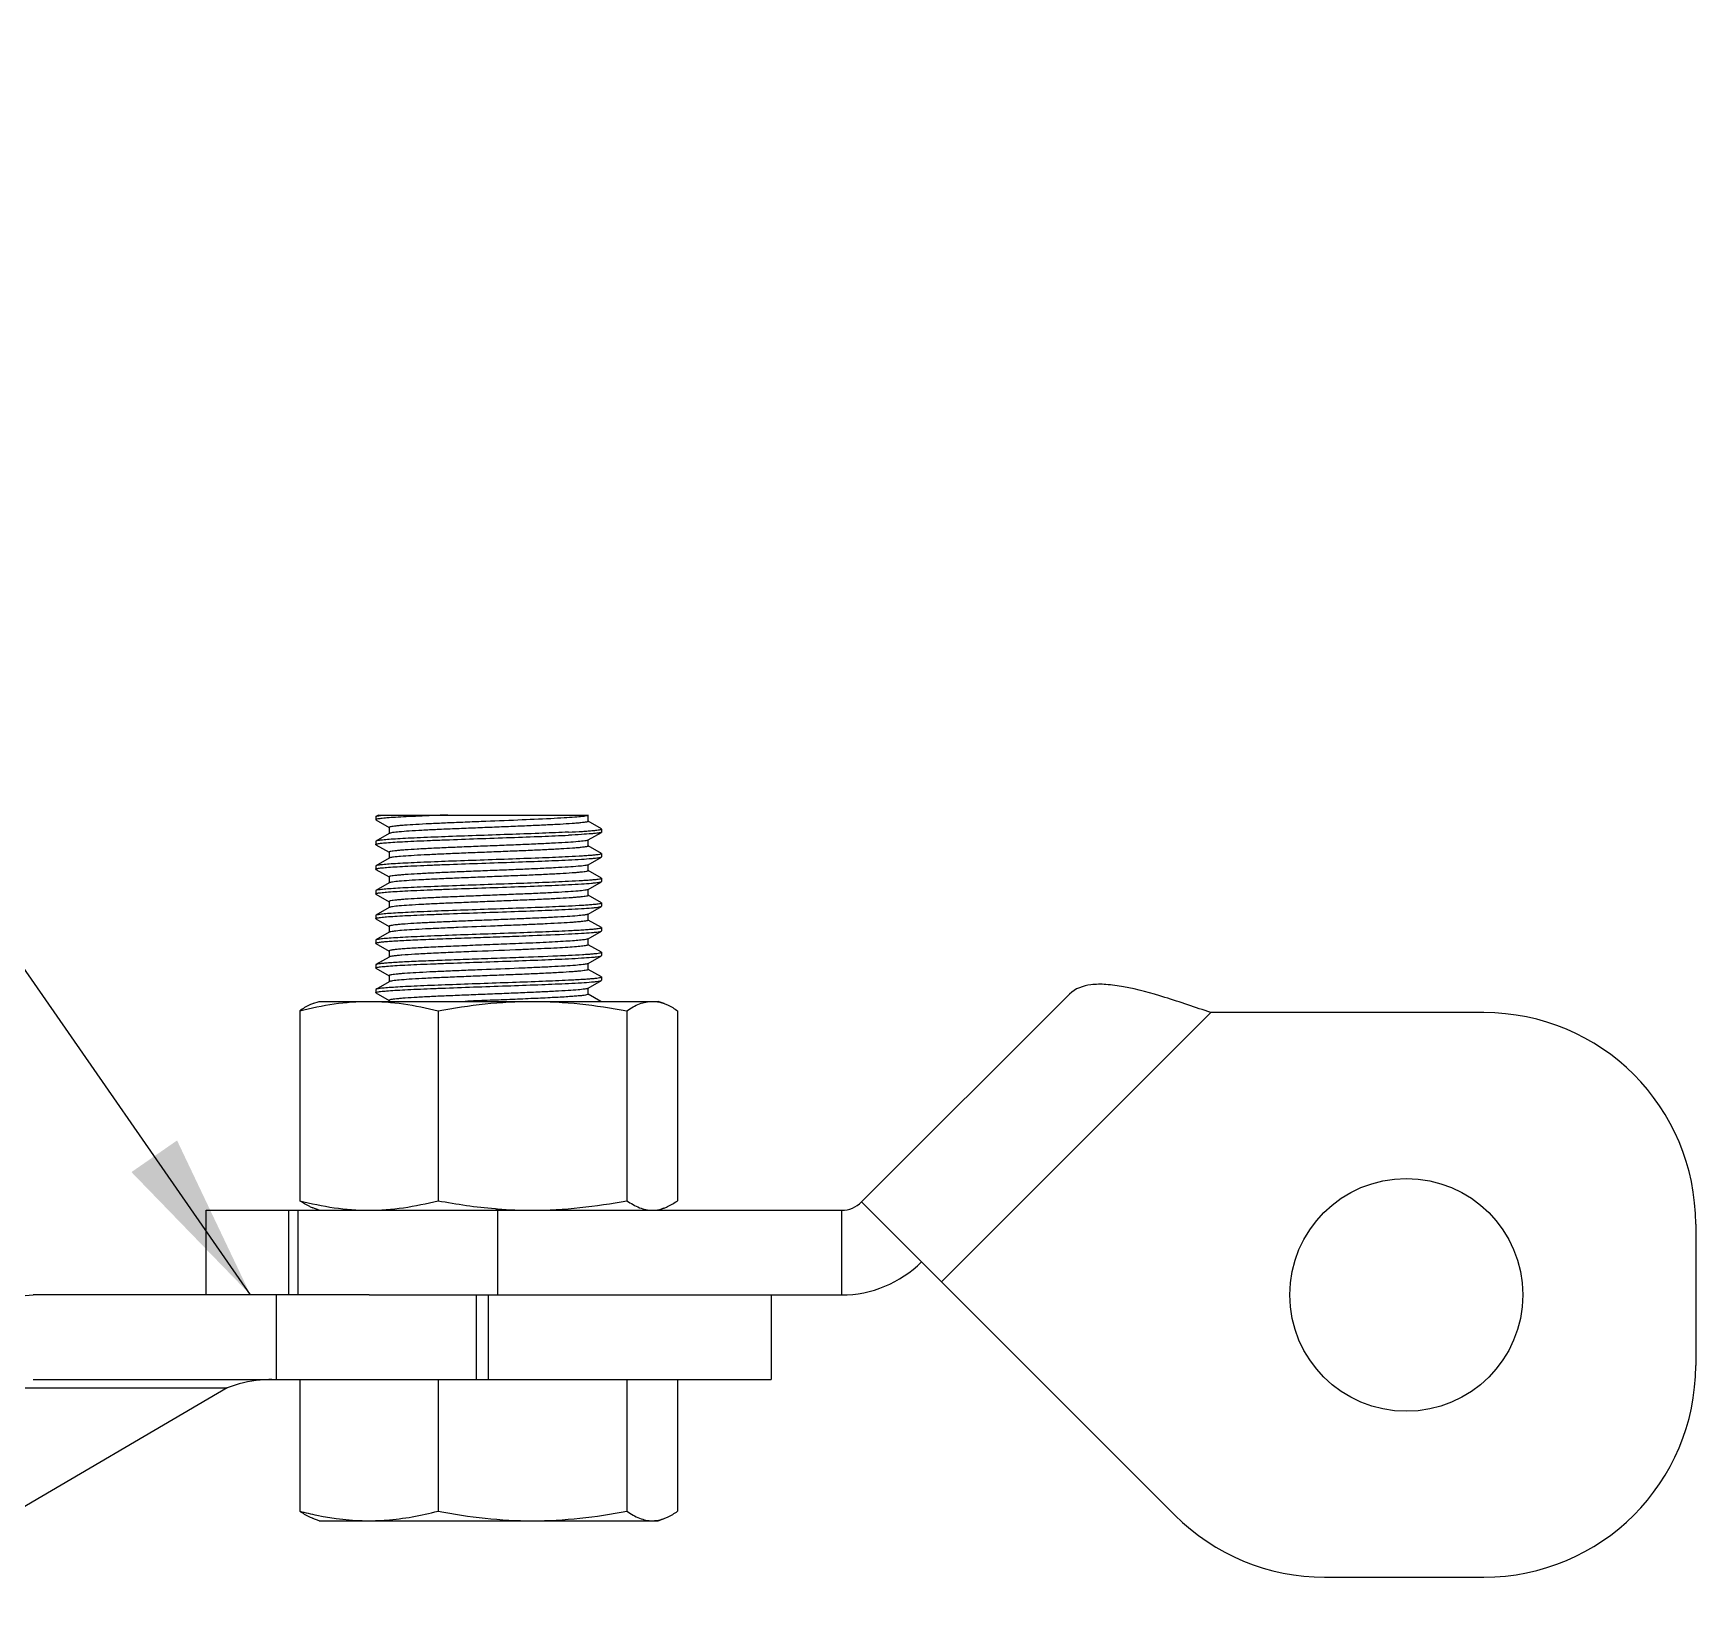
# Model space of a CAD drawing. Extents: x 1680110 to 4798266, y 269661 to 1249705.
# Drawn here: x 2409949 to 2410934, y 656013 to 656939 of the extents above; entities that cross this region are included whole.
import ezdxf

# ---------------------------------------------------------------- set-up
doc = ezdxf.new("R2010")
doc.units = 0
doc.header["$LTSCALE"] = 1000
doc.header["$MEASUREMENT"] = 0
doc.styles.get("Standard").update_dxf_attribs({"font": 'gbenor.shx', "bigfont": 'gbcbig.shx'})
doc.dimstyles.get("Standard").update_dxf_attribs({"dimscale": 100, "dimtxt": 3.5, "dimasz": 1, "dimexe": 2.5, "dimexo": 3, "dimgap": 1.5, "dimtad": 1, "dimdec": 0, "dimzin": 0, "dimdsep": 46, "dimtxsty": 'Standard', "dimblk": 'ARCHTICK', "dimcen": 0.09, "dimadec": 0, "dimazin": 0, "dimtfac": 1, "dimtdec": 0, "dimtix": 1, "dimtmove": 2, "dimatfit": 3, "dimfxl": 1, "dimtolj": 1, "dimtzin": 0, "dimarcsym": 0})

# ---------------------------------------------------------------- blocks, each defined once
blk = doc.blocks.new('gfhhrryyfd')
at = {"linetype": 'Continuous'}
for p, q in [((3698946.13, -1750969.99), (3698946.25, -1750969.85)), ((3698946.13, -1750969.99), (3698946.13, -1750971.82)), ((3698947.7, -1750969.02), (3698946.25, -1750969.85)), ((3698946.25, -1750971.96), (3698954.04, -1750976.47)), ((3698947.7, -1750969.02), (3699072.25, -1750969.02)), ((3698954.07, -1750976.41), (3698954.07, -1750979.99)), ((3699071.86, -1750969.25), (3699072.26, -1750969.02)), ((3699072, -1750972.75), (3699072, -1750969.17)), ((3699079.82, -1750977.17), (3699072.03, -1750972.69)), ((3699079.95, -1750977.31), (3699079.82, -1750977.17)), ((3699079.95, -1750977.31), (3699079.95, -1750979.14)), ((3698946.25, -1750984.49), (3698946.13, -1750984.63)), ((3698946.13, -1750984.63), (3698946.13, -1750986.46)), ((3698946.25, -1750986.6), (3698946.13, -1750986.46)), ((3698954.07, -1750979.99), (3698946.25, -1750984.49)), ((3698946.25, -1750986.6), (3698954.04, -1750991.1)), ((3698954.21, -1750979.91), (3698954.07, -1750979.99)), ((3699071.86, -1750983.88), (3699072, -1750983.8)), ((3699072, -1750983.8), (3699079.82, -1750979.28)), ((3699072, -1750987.38), (3699072, -1750983.8)), ((3699079.82, -1750991.81), (3699072.03, -1750987.32)), ((3699079.95, -1750979.14), (3699079.82, -1750979.28)), ((3698954.07, -1750994.62), (3698946.25, -1750999.13)), ((3698954.07, -1750991.04), (3698954.07, -1750994.62)), ((3698954.21, -1750994.54), (3698954.07, -1750994.62)), ((3698954.41, -1750994.45), (3698954.21, -1750994.54)), ((3699072, -1750998.44), (3699079.82, -1750993.91)), ((3699079.82, -1750991.81), (3699079.95, -1750991.95)), ((3699079.82, -1750993.91), (3699079.95, -1750993.77)), ((3699079.95, -1750991.95), (3699079.95, -1750993.77)), ((3698946.25, -1750999.13), (3698946.13, -1750999.27)), ((3698946.13, -1750999.27), (3698946.13, -1751001.09)), ((3698946.25, -1751001.23), (3698946.13, -1751001.09)), ((3698946.25, -1751001.23), (3698954.04, -1751005.74)), ((3698954.07, -1751005.68), (3698954.07, -1751009.26)), ((3699071.86, -1750998.52), (3699072, -1750998.44)), ((3699072, -1751002.02), (3699072, -1750998.44)), ((3699079.82, -1751006.44), (3699072.03, -1751001.96)), ((3699079.82, -1751006.44), (3699079.95, -1751006.59)), ((3699079.95, -1751006.58), (3699079.95, -1751008.41)), ((3698946.25, -1751013.76), (3698946.13, -1751013.9)), ((3698946.13, -1751013.9), (3698946.13, -1751015.73)), ((3698946.25, -1751015.87), (3698946.13, -1751015.73)), ((3698954.07, -1751009.26), (3698946.25, -1751013.76)), ((3698946.25, -1751015.87), (3698954.04, -1751020.37)), ((3698954.21, -1751009.18), (3698954.07, -1751009.26)), ((3699071.86, -1751013.16), (3699072, -1751013.08)), ((3699072, -1751013.08), (3699079.82, -1751008.55)), ((3699072, -1751016.66), (3699072, -1751013.08)), ((3699079.82, -1751021.08), (3699072.03, -1751016.6)), ((3699079.82, -1751008.55), (3699079.95, -1751008.41)), ((3698954.07, -1751023.89), (3698946.25, -1751028.4)), ((3698954.07, -1751020.32), (3698954.07, -1751023.89)), ((3698954.21, -1751023.81), (3698954.07, -1751023.89)), ((3699072, -1751027.71), (3699079.82, -1751023.19)), ((3699079.82, -1751021.08), (3699079.95, -1751021.22)), ((3699079.82, -1751023.19), (3699079.95, -1751023.05)), ((3699079.95, -1751021.22), (3699079.95, -1751023.05)), ((3698946.25, -1751028.4), (3698946.13, -1751028.54)), ((3698946.13, -1751028.54), (3698946.13, -1751030.36)), ((3698946.25, -1751030.5), (3698946.13, -1751030.36)), ((3698946.25, -1751030.5), (3698954.04, -1751035.01)), ((3698954.07, -1751034.95), (3698954.07, -1751038.53)), ((3699071.86, -1751027.79), (3699071.78, -1751027.84)), ((3699071.86, -1751027.79), (3699072, -1751027.71)), ((3699072, -1751031.29), (3699072, -1751027.71)), ((3699079.82, -1751035.72), (3699072.03, -1751031.23)), ((3699079.82, -1751035.72), (3699079.95, -1751035.86)), ((3699079.95, -1751035.86), (3699079.95, -1751037.68)), ((3698946.25, -1751043.03), (3698946.13, -1751043.18)), ((3698946.13, -1751043.18), (3698946.13, -1751045)), ((3698946.25, -1751045.14), (3698946.13, -1751045)), ((3698954.07, -1751038.53), (3698946.25, -1751043.03)), ((3698946.25, -1751045.14), (3698954.04, -1751049.65)), ((3698954.21, -1751038.45), (3698954.07, -1751038.53)), ((3699071.86, -1751042.43), (3699072, -1751042.35)), ((3699072, -1751042.35), (3699079.82, -1751037.82)), ((3699072, -1751045.93), (3699072, -1751042.35)), ((3699079.82, -1751050.35), (3699072.03, -1751045.87)), ((3699079.82, -1751037.82), (3699079.95, -1751037.68)), ((3698954.07, -1751053.17), (3698946.25, -1751057.67)), ((3698954.07, -1751049.59), (3698954.07, -1751053.17)), ((3698954.21, -1751053.09), (3698954.07, -1751053.17)), ((3699071.86, -1751057.06), (3699072, -1751056.99)), ((3699072, -1751056.99), (3699079.82, -1751052.46)), ((3699072, -1751060.56), (3699072, -1751056.99)), ((3699079.82, -1751050.35), (3699079.95, -1751050.49)), ((3699079.82, -1751052.46), (3699079.95, -1751052.32)), ((3699079.95, -1751050.49), (3699079.95, -1751052.32)), ((3698946.25, -1751057.67), (3698946.13, -1751057.81)), ((3698946.13, -1751057.81), (3698946.13, -1751059.64)), ((3698946.25, -1751059.78), (3698946.13, -1751059.64)), ((3698946.25, -1751059.78), (3698954.04, -1751064.28)), ((3698954.07, -1751064.22), (3698954.07, -1751067.8)), ((3699079.82, -1751064.99), (3699072.03, -1751060.5)), ((3699079.82, -1751064.99), (3699079.95, -1751065.13)), ((3699079.95, -1751065.13), (3699079.95, -1751066.95)), ((3698946.25, -1751072.31), (3698946.13, -1751072.45)), ((3698946.13, -1751072.45), (3698946.13, -1751074.27)), ((3698946.25, -1751074.41), (3698946.13, -1751074.27)), ((3698954.07, -1751067.8), (3698946.25, -1751072.31)), ((3698946.25, -1751074.41), (3698954.04, -1751078.92)), ((3698954.21, -1751067.72), (3698954.07, -1751067.8)), ((3699071.86, -1751071.7), (3699072, -1751071.62)), ((3699072, -1751071.62), (3699079.82, -1751067.09)), ((3699072, -1751075.2), (3699072, -1751071.62)), ((3699079.46, -1751079.42), (3699072.03, -1751075.14)), ((3699079.82, -1751067.09), (3699079.95, -1751066.95)), ((3699357.15, -1751075.1), (3699233.95, -1751198.3)), ((3698901.1, -1751085.07), (3698901.1, -1751197.55)), ((3698908.98, -1751080.76), (3698912.67, -1751079.42)), ((3698912.67, -1751079.42), (3699113.4, -1751079.42)), ((3698954.07, -1751078.86), (3698954.07, -1751079.42)), ((3698983.04, -1751085.07), (3698983.04, -1751197.55)), ((3699094.98, -1751085.07), (3699094.98, -1751197.55)), ((3699117.09, -1751080.76), (3699113.4, -1751079.42)), ((3699124.98, -1751085.07), (3699124.98, -1751197.55)), ((3699440.78, -1751086.09), (3699281.26, -1751245.61)), ((3699602.65, -1751086.09), (3699440.78, -1751086.09)), ((3698845.77, -1751203.2), (3699222.12, -1751203.2)), ((3698845.77, -1751253.38), (3698845.77, -1751203.2)), ((3698894.76, -1751253.38), (3698894.76, -1751203.2)), ((3698899.93, -1751203.2), (3698899.93, -1751253.38)), ((3698912.67, -1751203.2), (3698908.98, -1751201.85)), ((3699018.2, -1751203.2), (3699018.2, -1751253.38)), ((3699113.4, -1751203.2), (3699117.09, -1751201.85)), ((3699222.12, -1751203.2), (3699222.12, -1751253.38)), ((3699233.95, -1751198.3), (3699419.55, -1751383.89)), ((3699728.1, -1751211.55), (3699728.1, -1751295.18)), ((3698942.26, -1751253.38), (3698743.26, -1751253.38)), ((3698887.45, -1751303.56), (3698887.45, -1751253.38)), ((3698942.26, -1751253.38), (3699222.12, -1751253.38)), ((3699005.73, -1751253.38), (3699005.73, -1751303.56)), ((3699013.04, -1751303.56), (3699013.04, -1751253.38)), ((3699180.31, -1751253.38), (3699180.31, -1751303.56)), ((3698858.09, -1751308.46), (3698647.78, -1751431.65)), ((3698734.89, -1751308.46), (3698858.09, -1751308.46)), ((3698743.26, -1751303.56), (3699180.31, -1751303.56)), ((3698901.1, -1751303.56), (3698901.1, -1751381.54)), ((3698983.04, -1751303.56), (3698983.04, -1751381.54)), ((3699094.98, -1751303.56), (3699094.98, -1751381.54)), ((3699124.98, -1751303.56), (3699124.98, -1751381.54)), ((3698912.67, -1751387.2), (3698908.98, -1751385.85)), ((3698912.68, -1751387.2), (3699113.4, -1751387.2)), ((3699113.4, -1751387.2), (3699117.09, -1751385.85)), ((3699508.25, -1751420.64), (3699602.65, -1751420.64))]:
    blk.add_line(p, q, dxfattribs=at)
blk.add_circle((3699556.65, -1751253.37), 69, dxfattribs=at)
for centre, radius, start, end in [((3699602.65, -1751211.55), 125.45, 0, 90), ((3699040.18, -1750924.47), 278.76, 265.19353, 265.48987), ((3699039.15, -1750939.13), 264.07, 265.46181, 269.96998), ((3699222.12, -1751186.47), 16.73, 270, 315), ((3699222.12, -1751186.47), 66.91, 270, 315), ((3699602.65, -1751295.18), 125.45, 270, 0), ((3699508.25, -1751295.18), 125.45, 225, 270)]:
    blk.add_arc(centre, radius, start, end, dxfattribs=at)
for points, knots in [([(3698988.91, -1750969.02), (3698985.89, -1750969.13), (3698980.09, -1750969.36), (3698971.83, -1750969.7), (3698964.5, -1750970.04), (3698958.26, -1750970.38), (3698953.26, -1750970.72), (3698949.91, -1750971.02), (3698947.95, -1750971.26), (3698946.98, -1750971.44), (3698946.45, -1750971.57), (3698946.13, -1750971.73), (3698946.13, -1750971.82)], [0, 0, 0, 0, 0.211213, 0.405075, 0.577151, 0.723639, 0.84124, 0.927369, 0.958032, 0.980246, 0.994009, 1, 1, 1, 1]), ([(3698946.13, -1750971.82), (3698946.13, -1750971.85), (3698946.16, -1750971.91), (3698946.22, -1750971.94), (3698946.25, -1750971.96)], [0, 0, 0, 0, 0.399347, 1, 1, 1, 1]), ([(3698946.25, -1750969.85), (3698946.44, -1750969.74), (3698947.05, -1750969.6), (3698948.92, -1750969.28), (3698950.61, -1750969.13), (3698951.9, -1750969.02)], [0, 0, 0, 0, 0.115704, 0.32127, 1, 1, 1, 1]), ([(3699071.34, -1750969.44), (3699070.47, -1750969.67), (3699068.04, -1750969.96), (3699063.5, -1750970.38), (3699057.19, -1750970.79), (3699045.96, -1750971.4), (3699029.59, -1750972.1), (3699012.25, -1750972.78), (3698997.94, -1750973.35), (3698987.74, -1750973.77), (3698978.42, -1750974.2), (3698970.31, -1750974.62), (3698964.43, -1750974.99), (3698960.55, -1750975.3), (3698958.3, -1750975.51), (3698956.55, -1750975.72), (3698955.23, -1750975.93), (3698954.53, -1750976.1), (3698954.07, -1750976.29), (3698954.07, -1750976.41)], [0, 0, 0, 0, 0.022892, 0.062149, 0.116485, 0.184035, 0.349034, 0.53441, 0.626761, 0.714589, 0.794837, 0.864719, 0.921811, 0.944929, 0.96415, 0.979322, 0.990328, 0.997134, 1, 1, 1, 1]), ([(3699072, -1750972.75), (3699072, -1750972.87), (3699071.52, -1750973.06), (3699070.78, -1750973.23), (3699069.38, -1750973.46), (3699067.54, -1750973.67), (3699065.17, -1750973.89), (3699061.09, -1750974.2), (3699054.92, -1750974.58), (3699046.43, -1750975.01), (3699036.7, -1750975.45), (3699026.11, -1750975.89), (3699015.04, -1750976.33), (3699003.89, -1750976.77), (3698993.08, -1750977.21), (3698983, -1750977.64), (3698974.03, -1750978.08), (3698966.49, -1750978.51), (3698960.66, -1750978.94), (3698956.97, -1750979.29), (3698955.04, -1750979.63), (3698954.41, -1750979.79), (3698954.21, -1750979.91)], [0, 0, 0, 0, 0.002979, 0.01011, 0.021657, 0.037568, 0.057721, 0.081935, 0.141646, 0.214533, 0.297927, 0.388772, 0.483731, 0.57932, 0.672029, 0.758455, 0.835426, 0.900125, 0.95019, 0.983823, 0.994112, 1, 1, 1, 1]), ([(3699060.35, -1750979.14), (3699063.12, -1750979.01), (3699067.03, -1750978.8), (3699071.85, -1750978.48), (3699074.67, -1750978.25), (3699076.84, -1750978.04), (3699078.51, -1750977.81), (3699079.35, -1750977.63), (3699079.94, -1750977.44), (3699079.94, -1750977.31)], [0, 0, 0, 0, 0.42187, 0.59314, 0.735705, 0.848286, 0.929875, 0.980006, 1, 1, 1, 1]), ([(3699071.86, -1750969.25), (3699071.83, -1750969.27), (3699071.66, -1750969.35), (3699071.48, -1750969.4), (3699071.34, -1750969.44)], [0, 0, 0, 0, 0.189122, 1, 1, 1, 1]), ([(3698946.13, -1750986.46), (3698946.13, -1750986.37), (3698946.44, -1750986.21), (3698946.94, -1750986.09), (3698947.87, -1750985.91), (3698949.76, -1750985.67), (3698952.98, -1750985.38), (3698957.8, -1750985.05), (3698963.81, -1750984.71), (3698970.89, -1750984.38), (3698978.88, -1750984.04), (3698990.84, -1750983.58), (3699006.66, -1750983.02), (3699025.71, -1750982.36), (3699043.67, -1750981.7), (3699055.09, -1750981.23), (3699060.35, -1750980.97)], [0, 0, 0, 0, 0.002173, 0.007141, 0.015151, 0.026213, 0.057299, 0.099789, 0.152784, 0.215146, 0.28553, 0.362415, 0.528944, 0.700408, 0.86206, 1, 1, 1, 1]), ([(3699060.35, -1750979.14), (3699055.24, -1750979.39), (3699044.15, -1750979.86), (3699026.7, -1750980.5), (3699008.13, -1750981.14), (3698989.96, -1750981.78), (3698975.75, -1750982.33), (3698965.7, -1750982.8), (3698959.51, -1750983.12), (3698954.44, -1750983.45), (3698950.54, -1750983.74), (3698947.98, -1750984.1), (3698946.63, -1750984.27), (3698946.25, -1750984.49)], [0, 0, 0, 0, 0.134252, 0.291373, 0.458536, 0.622095, 0.768682, 0.831793, 0.886343, 0.931217, 0.965509, 0.98855, 1, 1, 1, 1]), ([(3699071.86, -1750983.88), (3699071.66, -1750984), (3699071.03, -1750984.16), (3699069.11, -1750984.5), (3699065.42, -1750984.85), (3699059.6, -1750985.28), (3699052.06, -1750985.71), (3699043.09, -1750986.15), (3699033.01, -1750986.58), (3699022.2, -1750987.02), (3699011.05, -1750987.46), (3698999.97, -1750987.9), (3698989.38, -1750988.34), (3698979.65, -1750988.78), (3698971.16, -1750989.21), (3698964.99, -1750989.59), (3698960.9, -1750989.9), (3698958.53, -1750990.12), (3698956.69, -1750990.33), (3698955.29, -1750990.56), (3698954.56, -1750990.73), (3698954.07, -1750990.93), (3698954.07, -1750991.04)], [0, 0, 0, 0, 0.005873, 0.016149, 0.049758, 0.099805, 0.164491, 0.241457, 0.327882, 0.420596, 0.516193, 0.611164, 0.702021, 0.785429, 0.858328, 0.91805, 0.94227, 0.962424, 0.97834, 0.989887, 0.997022, 1, 1, 1, 1]), ([(3699072, -1750987.38), (3699072, -1750987.5), (3699071.53, -1750987.7), (3699070.81, -1750987.86), (3699069.45, -1750988.08), (3699067.65, -1750988.29), (3699065.34, -1750988.51), (3699061.35, -1750988.82), (3699055.32, -1750989.19), (3699047.01, -1750989.62), (3699037.47, -1750990.05), (3699027.07, -1750990.49), (3699016.15, -1750990.92), (3699005.13, -1750991.35), (3698994.39, -1750991.79), (3698984.32, -1750992.22), (3698975.28, -1750992.65), (3698967.59, -1750993.08), (3698961.52, -1750993.48), (3698957.33, -1750993.93), (3698955.13, -1750994.19), (3698954.41, -1750994.45)], [0, 0, 0, 0, 0.002924, 0.0099, 0.021186, 0.036743, 0.056446, 0.080134, 0.138588, 0.210032, 0.291918, 0.381318, 0.475031, 0.569704, 0.661945, 0.748452, 0.826132, 0.892206, 0.944323, 0.980649, 1, 1, 1, 1]), ([(3699079.82, -1750979.28), (3699079.63, -1750979.39), (3699079.01, -1750979.53), (3699077.83, -1750979.74), (3699076.12, -1750979.94), (3699072.82, -1750980.24), (3699067.5, -1750980.6), (3699062.93, -1750980.84), (3699060.35, -1750980.97)], [0, 0, 0, 0, 0.034368, 0.095688, 0.183981, 0.298624, 0.6033, 1, 1, 1, 1]), ([(3698946.13, -1751001.09), (3698946.13, -1751001.01), (3698946.44, -1751000.85), (3698946.94, -1751000.72), (3698947.88, -1751000.55), (3698949.76, -1751000.31), (3698952.99, -1751000.01), (3698957.8, -1750999.68), (3698963.82, -1750999.35), (3698970.89, -1750999.01), (3698978.89, -1750998.68), (3698990.85, -1750998.21), (3699006.67, -1750997.65), (3699025.71, -1750997), (3699043.67, -1750996.34), (3699055.09, -1750995.86), (3699060.35, -1750995.6)], [0, 0, 0, 0, 0.002178, 0.007152, 0.015169, 0.026237, 0.057333, 0.09983, 0.15283, 0.215192, 0.285574, 0.362456, 0.52898, 0.700433, 0.86207, 1, 1, 1, 1]), ([(3699060.35, -1750993.78), (3699055.24, -1750994.03), (3699044.15, -1750994.5), (3699026.7, -1750995.14), (3699008.13, -1750995.78), (3698989.96, -1750996.42), (3698975.75, -1750996.97), (3698965.7, -1750997.43), (3698959.51, -1750997.75), (3698954.44, -1750998.09), (3698950.54, -1750998.38), (3698947.98, -1750998.73), (3698946.63, -1750998.91), (3698946.25, -1750999.13)], [0, 0, 0, 0, 0.134248, 0.291365, 0.458529, 0.622083, 0.768673, 0.831788, 0.88634, 0.931214, 0.965507, 0.988548, 1, 1, 1, 1]), ([(3699079.94, -1750991.95), (3699079.94, -1750992.08), (3699079.35, -1750992.26), (3699078.51, -1750992.45), (3699076.84, -1750992.67), (3699074.66, -1750992.89), (3699071.85, -1750993.11), (3699067.02, -1750993.44), (3699063.12, -1750993.64), (3699060.35, -1750993.78)], [0, 0, 0, 0, 0.020035, 0.0702, 0.151811, 0.264397, 0.406958, 0.578212, 1, 1, 1, 1]), ([(3699060.35, -1750995.6), (3699062.93, -1750995.48), (3699067.5, -1750995.23), (3699072.82, -1750994.88), (3699076.12, -1750994.57), (3699077.83, -1750994.38), (3699079.01, -1750994.17), (3699079.63, -1750994.03), (3699079.82, -1750993.91)], [0, 0, 0, 0, 0.396702, 0.701374, 0.816021, 0.904313, 0.965635, 1, 1, 1, 1]), ([(3699071.86, -1750998.52), (3699071.66, -1750998.64), (3699071.03, -1750998.79), (3699069.11, -1750999.14), (3699065.42, -1750999.49), (3699059.6, -1750999.92), (3699052.06, -1751000.35), (3699043.09, -1751000.78), (3699033.01, -1751001.22), (3699022.2, -1751001.66), (3699011.05, -1751002.1), (3698999.97, -1751002.54), (3698989.38, -1751002.98), (3698979.65, -1751003.41), (3698971.16, -1751003.85), (3698964.99, -1751004.23), (3698960.9, -1751004.54), (3698958.53, -1751004.76), (3698956.69, -1751004.97), (3698955.29, -1751005.19), (3698954.56, -1751005.36), (3698954.07, -1751005.56), (3698954.07, -1751005.68)], [0, 0, 0, 0, 0.005875, 0.016149, 0.049759, 0.099805, 0.164492, 0.241457, 0.327882, 0.420594, 0.516191, 0.611162, 0.702019, 0.785427, 0.858326, 0.918049, 0.942268, 0.962424, 0.978338, 0.989888, 0.99702, 1, 1, 1, 1]), ([(3699072, -1751002.02), (3699072, -1751002.14), (3699071.52, -1751002.34), (3699070.78, -1751002.51), (3699069.38, -1751002.73), (3699067.54, -1751002.94), (3699065.17, -1751003.16), (3699061.09, -1751003.47), (3699054.92, -1751003.85), (3699046.43, -1751004.29), (3699036.7, -1751004.72), (3699026.11, -1751005.16), (3699015.04, -1751005.6), (3699003.89, -1751006.04), (3698993.08, -1751006.48), (3698983, -1751006.92), (3698974.03, -1751007.35), (3698966.49, -1751007.78), (3698960.66, -1751008.21), (3698956.97, -1751008.56), (3698955.04, -1751008.91), (3698954.41, -1751009.06), (3698954.21, -1751009.18)], [0, 0, 0, 0, 0.002979, 0.01011, 0.021657, 0.037569, 0.057721, 0.081935, 0.141646, 0.214533, 0.297927, 0.388772, 0.483732, 0.579321, 0.67203, 0.758455, 0.835427, 0.900125, 0.95019, 0.983823, 0.994112, 1, 1, 1, 1]), ([(3699079.94, -1751006.59), (3699079.94, -1751006.72), (3699079.35, -1751006.9), (3699078.51, -1751007.09), (3699076.84, -1751007.31), (3699074.66, -1751007.53), (3699071.85, -1751007.75), (3699067.02, -1751008.07), (3699063.12, -1751008.28), (3699060.35, -1751008.41)], [0, 0, 0, 0, 0.020036, 0.070205, 0.151815, 0.264402, 0.40696, 0.57821, 1, 1, 1, 1]), ([(3698946.13, -1751015.73), (3698946.13, -1751015.65), (3698946.44, -1751015.48), (3698946.94, -1751015.36), (3698947.88, -1751015.18), (3698949.76, -1751014.94), (3698952.99, -1751014.65), (3698957.8, -1751014.32), (3698963.81, -1751013.99), (3698970.89, -1751013.65), (3698978.88, -1751013.31), (3698990.85, -1751012.85), (3699006.66, -1751012.29), (3699025.71, -1751011.63), (3699043.67, -1751010.98), (3699055.09, -1751010.5), (3699060.35, -1751010.24)], [0, 0, 0, 0, 0.002176, 0.007147, 0.015161, 0.026226, 0.057318, 0.099812, 0.152812, 0.215177, 0.285562, 0.362446, 0.528971, 0.70043, 0.86207, 1, 1, 1, 1]), ([(3699060.35, -1751008.41), (3699055.24, -1751008.67), (3699044.15, -1751009.13), (3699026.7, -1751009.77), (3699008.13, -1751010.41), (3698989.96, -1751011.05), (3698975.75, -1751011.61), (3698965.7, -1751012.07), (3698959.51, -1751012.39), (3698954.44, -1751012.72), (3698950.54, -1751013.01), (3698947.98, -1751013.37), (3698946.63, -1751013.54), (3698946.25, -1751013.76)], [0, 0, 0, 0, 0.134249, 0.291363, 0.458528, 0.622088, 0.768678, 0.831792, 0.886344, 0.931218, 0.96551, 0.98855, 1, 1, 1, 1]), ([(3699071.86, -1751013.16), (3699071.66, -1751013.27), (3699071.03, -1751013.43), (3699069.11, -1751013.77), (3699065.42, -1751014.12), (3699059.6, -1751014.56), (3699052.06, -1751014.98), (3699043.09, -1751015.42), (3699033.01, -1751015.86), (3699022.2, -1751016.3), (3699011.05, -1751016.73), (3698999.97, -1751017.17), (3698989.38, -1751017.61), (3698979.65, -1751018.05), (3698971.16, -1751018.48), (3698964.99, -1751018.86), (3698960.9, -1751019.18), (3698958.53, -1751019.4), (3698956.69, -1751019.61), (3698955.29, -1751019.83), (3698954.56, -1751020), (3698954.07, -1751020.2), (3698954.07, -1751020.32)], [0, 0, 0, 0, 0.005873, 0.016149, 0.049758, 0.099805, 0.164491, 0.241456, 0.327881, 0.420594, 0.516191, 0.611162, 0.702019, 0.785427, 0.858327, 0.918049, 0.942268, 0.962424, 0.978339, 0.989888, 0.997022, 1, 1, 1, 1]), ([(3699072, -1751016.66), (3699072, -1751016.77), (3699071.52, -1751016.97), (3699070.78, -1751017.14), (3699069.38, -1751017.37), (3699067.54, -1751017.57), (3699065.17, -1751017.8), (3699061.09, -1751018.11), (3699054.92, -1751018.49), (3699046.43, -1751018.92), (3699036.7, -1751019.36), (3699026.11, -1751019.8), (3699015.04, -1751020.24), (3699003.89, -1751020.68), (3698993.08, -1751021.11), (3698983, -1751021.55), (3698974.03, -1751021.99), (3698966.49, -1751022.41), (3698960.66, -1751022.85), (3698956.97, -1751023.2), (3698955.04, -1751023.54), (3698954.41, -1751023.7), (3698954.21, -1751023.81)], [0, 0, 0, 0, 0.002979, 0.010111, 0.021657, 0.037569, 0.057721, 0.081936, 0.141647, 0.214533, 0.297928, 0.388772, 0.483731, 0.57932, 0.672029, 0.758454, 0.835426, 0.900125, 0.95019, 0.983823, 0.99411, 1, 1, 1, 1]), ([(3699060.35, -1751010.24), (3699062.93, -1751010.11), (3699067.5, -1751009.87), (3699072.82, -1751009.51), (3699076.12, -1751009.21), (3699077.83, -1751009.01), (3699079.01, -1751008.81), (3699079.63, -1751008.66), (3699079.82, -1751008.55)], [0, 0, 0, 0, 0.396701, 0.701381, 0.816026, 0.904316, 0.965635, 1, 1, 1, 1]), ([(3698946.13, -1751030.36), (3698946.13, -1751030.28), (3698946.44, -1751030.12), (3698946.94, -1751029.99), (3698947.87, -1751029.82), (3698949.76, -1751029.58), (3698952.98, -1751029.28), (3698957.8, -1751028.96), (3698963.81, -1751028.62), (3698970.89, -1751028.29), (3698978.88, -1751027.95), (3698990.84, -1751027.48), (3699006.66, -1751026.92), (3699025.71, -1751026.27), (3699043.67, -1751025.61), (3699055.09, -1751025.13), (3699060.35, -1751024.88)], [0, 0, 0, 0, 0.002173, 0.007141, 0.015152, 0.026215, 0.057302, 0.099793, 0.152787, 0.215148, 0.285531, 0.362416, 0.528944, 0.700406, 0.862059, 1, 1, 1, 1]), ([(3699060.35, -1751023.05), (3699055.24, -1751023.3), (3699044.15, -1751023.77), (3699026.7, -1751024.41), (3699008.13, -1751025.05), (3698989.96, -1751025.69), (3698975.75, -1751026.24), (3698965.7, -1751026.7), (3698959.51, -1751027.03), (3698954.44, -1751027.36), (3698950.54, -1751027.65), (3698947.98, -1751028.01), (3698946.63, -1751028.18), (3698946.25, -1751028.4)], [0, 0, 0, 0, 0.134252, 0.291373, 0.458536, 0.622093, 0.768681, 0.831792, 0.886342, 0.931216, 0.965508, 0.988549, 1, 1, 1, 1]), ([(3699079.94, -1751021.22), (3699079.94, -1751021.35), (3699079.35, -1751021.54), (3699078.51, -1751021.72), (3699076.84, -1751021.94), (3699074.67, -1751022.16), (3699071.85, -1751022.39), (3699067.03, -1751022.71), (3699063.12, -1751022.91), (3699060.35, -1751023.05)], [0, 0, 0, 0, 0.019992, 0.07012, 0.151708, 0.264289, 0.406858, 0.578132, 1, 1, 1, 1]), ([(3699060.35, -1751024.88), (3699062.93, -1751024.75), (3699067.5, -1751024.5), (3699072.82, -1751024.15), (3699076.12, -1751023.85), (3699077.83, -1751023.65), (3699079.01, -1751023.44), (3699079.63, -1751023.3), (3699079.82, -1751023.19)], [0, 0, 0, 0, 0.396698, 0.701379, 0.816025, 0.904316, 0.965635, 1, 1, 1, 1]), ([(3699071.78, -1751027.84), (3699071.14, -1751028.12), (3699069.04, -1751028.36), (3699065.01, -1751028.83), (3699059.05, -1751029.21), (3699051.44, -1751029.66), (3699042.43, -1751030.08), (3699032.36, -1751030.52), (3699021.58, -1751030.96), (3699010.49, -1751031.39), (3698999.5, -1751031.83), (3698989, -1751032.26), (3698979.36, -1751032.7), (3698970.96, -1751033.13), (3698964.86, -1751033.51), (3698960.82, -1751033.82), (3698958.48, -1751034.04), (3698956.66, -1751034.25), (3698955.28, -1751034.47), (3698954.55, -1751034.64), (3698954.07, -1751034.84), (3698954.07, -1751034.95)], [0, 0, 0, 0, 0.017708, 0.05266, 0.103733, 0.169109, 0.246432, 0.332901, 0.425384, 0.520527, 0.614878, 0.705016, 0.787672, 0.859852, 0.918947, 0.942904, 0.962836, 0.978574, 0.989993, 0.997048, 1, 1, 1, 1]), ([(3699072, -1751031.29), (3699072, -1751031.41), (3699071.54, -1751031.6), (3699070.83, -1751031.77), (3699069.49, -1751031.99), (3699067.72, -1751032.19), (3699065.43, -1751032.41), (3699061.5, -1751032.72), (3699055.55, -1751033.09), (3699047.34, -1751033.51), (3699037.92, -1751033.94), (3699027.62, -1751034.37), (3699013.2, -1751034.95), (3698998.85, -1751035.51), (3698985.1, -1751036.09), (3698976.02, -1751036.52), (3698968.25, -1751036.95), (3698962.06, -1751037.35), (3698957.68, -1751037.78), (3698955.36, -1751038.07), (3698954.57, -1751038.31)], [0, 0, 0, 0, 0.002894, 0.009781, 0.02092, 0.036276, 0.055728, 0.079118, 0.13686, 0.207489, 0.288521, 0.377101, 0.470105, 0.65622, 0.742765, 0.820836, 0.887682, 0.940956, 0.978809, 1, 1, 1, 1]), ([(3699079.94, -1751035.86), (3699079.94, -1751035.99), (3699079.35, -1751036.17), (3699078.51, -1751036.36), (3699076.84, -1751036.58), (3699074.66, -1751036.8), (3699071.85, -1751037.02), (3699067.02, -1751037.34), (3699063.12, -1751037.55), (3699060.35, -1751037.69)], [0, 0, 0, 0, 0.020043, 0.070215, 0.15183, 0.264417, 0.406977, 0.578226, 1, 1, 1, 1]), ([(3698946.13, -1751045), (3698946.13, -1751044.83), (3698946.97, -1751044.65), (3698948.09, -1751044.4), (3698950.39, -1751044.16), (3698953.35, -1751043.9), (3698957.17, -1751043.64), (3698961.7, -1751043.37), (3698966.92, -1751043.11), (3698975.03, -1751042.74), (3698986.28, -1751042.29), (3699000.69, -1751041.77), (3699015.75, -1751041.25), (3699025.93, -1751040.89), (3699030.99, -1751040.71)], [0, 0, 0, 0, 0.006089, 0.021965, 0.047862, 0.083507, 0.128456, 0.182129, 0.243816, 0.312711, 0.468386, 0.640968, 0.821337, 1, 1, 1, 1]), ([(3699060.35, -1751037.69), (3699055.24, -1751037.94), (3699044.15, -1751038.4), (3699026.7, -1751039.04), (3699008.13, -1751039.68), (3698989.96, -1751040.33), (3698975.75, -1751040.88), (3698965.7, -1751041.34), (3698959.51, -1751041.66), (3698954.44, -1751042), (3698950.54, -1751042.29), (3698947.98, -1751042.64), (3698946.63, -1751042.82), (3698946.25, -1751043.03)], [0, 0, 0, 0, 0.134247, 0.291362, 0.458526, 0.62208, 0.768671, 0.831786, 0.886339, 0.931214, 0.965507, 0.988549, 1, 1, 1, 1]), ([(3699028.86, -1751045.3), (3699024.4, -1751045.48), (3699015.43, -1751045.83), (3699002.16, -1751046.36), (3698989.45, -1751046.88), (3698978, -1751047.4), (3698969.51, -1751047.85), (3698963.8, -1751048.22), (3698960.44, -1751048.49), (3698957.83, -1751048.74), (3698955.81, -1751049), (3698954.8, -1751049.22), (3698954.07, -1751049.43), (3698954.07, -1751049.59)], [0, 0, 0, 0, 0.178582, 0.358861, 0.531361, 0.686977, 0.817516, 0.87118, 0.916131, 0.951795, 0.977729, 0.993682, 1, 1, 1, 1]), ([(3699071.86, -1751042.43), (3699071.47, -1751042.66), (3699070.09, -1751042.85), (3699067.47, -1751043.23), (3699063.51, -1751043.54), (3699058.39, -1751043.9), (3699052.19, -1751044.24), (3699042.23, -1751044.74), (3699034.35, -1751045.07), (3699028.86, -1751045.3)], [0, 0, 0, 0, 0.031519, 0.093975, 0.186286, 0.30637, 0.451441, 0.618071, 1, 1, 1, 1]), ([(3699072, -1751045.93), (3699072, -1751046.02), (3699071.67, -1751046.2), (3699071.12, -1751046.34), (3699070.13, -1751046.53), (3699068.12, -1751046.8), (3699064.68, -1751047.12), (3699059.58, -1751047.48), (3699053.25, -1751047.85), (3699045.87, -1751048.22), (3699037.62, -1751048.59), (3699031.85, -1751048.83), (3699028.86, -1751048.95)], [0, 0, 0, 0, 0.006256, 0.020361, 0.043043, 0.074306, 0.161877, 0.280955, 0.428478, 0.600577, 0.792785, 1, 1, 1, 1]), ([(3699030.99, -1751040.71), (3699033.69, -1751040.61), (3699043.48, -1751040.25), (3699053.27, -1751039.86), (3699060.35, -1751039.51)], [0, 0, 0, 0, 0.276123, 1, 1, 1, 1]), ([(3699060.35, -1751039.51), (3699062.93, -1751039.38), (3699067.5, -1751039.14), (3699072.82, -1751038.79), (3699076.12, -1751038.48), (3699077.83, -1751038.28), (3699079.01, -1751038.08), (3699079.63, -1751037.93), (3699079.82, -1751037.82)], [0, 0, 0, 0, 0.396703, 0.701376, 0.816022, 0.904313, 0.965635, 1, 1, 1, 1]), ([(3698946.13, -1751059.64), (3698946.13, -1751059.55), (3698946.44, -1751059.39), (3698946.94, -1751059.27), (3698947.87, -1751059.09), (3698949.76, -1751058.85), (3698952.98, -1751058.56), (3698957.8, -1751058.23), (3698963.81, -1751057.89), (3698970.89, -1751057.56), (3698978.88, -1751057.22), (3698990.84, -1751056.76), (3699006.66, -1751056.2), (3699025.71, -1751055.54), (3699043.67, -1751054.89), (3699055.09, -1751054.41), (3699060.35, -1751054.15)], [0, 0, 0, 0, 0.002173, 0.007142, 0.015153, 0.026216, 0.057304, 0.099796, 0.152793, 0.215157, 0.285542, 0.362427, 0.528954, 0.700418, 0.862065, 1, 1, 1, 1]), ([(3699030.99, -1751053.52), (3699026.1, -1751053.7), (3699016.25, -1751054.04), (3699001.65, -1751054.55), (3698987.62, -1751055.05), (3698974.84, -1751055.55), (3698963.94, -1751056.05), (3698956.3, -1751056.49), (3698951.53, -1751056.86), (3698949.05, -1751057.1), (3698947.39, -1751057.36), (3698946.51, -1751057.52), (3698946.25, -1751057.67)], [0, 0, 0, 0, 0.17307, 0.348034, 0.516277, 0.669479, 0.8001, 0.901708, 0.940017, 0.969349, 0.989377, 1, 1, 1, 1]), ([(3699028.86, -1751048.95), (3699020.22, -1751049.31), (3699007.41, -1751049.8), (3698990.8, -1751050.48), (3698979.56, -1751050.98), (3698969.96, -1751051.48), (3698963.21, -1751051.91), (3698958.98, -1751052.28), (3698956.76, -1751052.52), (3698955.25, -1751052.77), (3698954.46, -1751052.95), (3698954.21, -1751053.09)], [0, 0, 0, 0, 0.346507, 0.514134, 0.666976, 0.797572, 0.89956, 0.938228, 0.96803, 0.988654, 1, 1, 1, 1]), ([(3699060.35, -1751052.32), (3699058.2, -1751052.43), (3699048.41, -1751052.88), (3699038.63, -1751053.24), (3699030.99, -1751053.52)], [0, 0, 0, 0, 0.219735, 1, 1, 1, 1]), ([(3699079.94, -1751050.49), (3699079.94, -1751050.63), (3699079.35, -1751050.81), (3699078.51, -1751051), (3699076.84, -1751051.22), (3699074.66, -1751051.43), (3699071.85, -1751051.66), (3699067.02, -1751051.98), (3699063.12, -1751052.19), (3699060.35, -1751052.32)], [0, 0, 0, 0, 0.020015, 0.070166, 0.151766, 0.264352, 0.406913, 0.578172, 1, 1, 1, 1]), ([(3699060.35, -1751054.15), (3699062.93, -1751054.02), (3699067.5, -1751053.78), (3699072.82, -1751053.42), (3699076.12, -1751053.12), (3699077.83, -1751052.92), (3699079.01, -1751052.72), (3699079.63, -1751052.57), (3699079.82, -1751052.46)], [0, 0, 0, 0, 0.396699, 0.701381, 0.816026, 0.904317, 0.965635, 1, 1, 1, 1]), ([(3699071.47, -1751057.22), (3699070.65, -1751057.46), (3699068.31, -1751057.74), (3699063.89, -1751058.17), (3699057.67, -1751058.58), (3699049.88, -1751059), (3699040.8, -1751059.43), (3699027.05, -1751060.02), (3699012.73, -1751060.57), (3698998.33, -1751061.15), (3698988.05, -1751061.58), (3698978.65, -1751062.01), (3698970.47, -1751062.43), (3698964.54, -1751062.8), (3698960.62, -1751063.11), (3698958.34, -1751063.32), (3698956.58, -1751063.53), (3698955.24, -1751063.75), (3698954.53, -1751063.91), (3698954.07, -1751064.11), (3698954.07, -1751064.22)], [0, 0, 0, 0, 0.021609, 0.059807, 0.113343, 0.180363, 0.25852, 0.345073, 0.531007, 0.62385, 0.712245, 0.793084, 0.863529, 0.921111, 0.944434, 0.963829, 0.979139, 0.990246, 0.997113, 1, 1, 1, 1]), ([(3699072, -1751060.56), (3699072, -1751060.68), (3699071.52, -1751060.88), (3699070.78, -1751061.05), (3699069.38, -1751061.27), (3699067.54, -1751061.48), (3699065.17, -1751061.7), (3699061.09, -1751062.02), (3699054.92, -1751062.4), (3699046.43, -1751062.83), (3699036.7, -1751063.27), (3699026.11, -1751063.71), (3699015.04, -1751064.15), (3699003.89, -1751064.58), (3698993.08, -1751065.02), (3698983, -1751065.46), (3698974.03, -1751065.9), (3698966.49, -1751066.32), (3698960.66, -1751066.76), (3698956.97, -1751067.11), (3698955.04, -1751067.45), (3698954.41, -1751067.61), (3698954.21, -1751067.72)], [0, 0, 0, 0, 0.002978, 0.010111, 0.021657, 0.037569, 0.05772, 0.081936, 0.141647, 0.214533, 0.297928, 0.388772, 0.483731, 0.57932, 0.672029, 0.758455, 0.835427, 0.900125, 0.95019, 0.983823, 0.99411, 1, 1, 1, 1]), ([(3699079.94, -1751065.13), (3699079.94, -1751065.26), (3699079.35, -1751065.45), (3699078.51, -1751065.63), (3699076.84, -1751065.85), (3699074.66, -1751066.07), (3699071.85, -1751066.29), (3699067.03, -1751066.62), (3699063.12, -1751066.82), (3699060.35, -1751066.96)], [0, 0, 0, 0, 0.020002, 0.070139, 0.151732, 0.264313, 0.40688, 0.57815, 1, 1, 1, 1]), ([(3698946.13, -1751074.27), (3698946.13, -1751074.19), (3698946.44, -1751074.03), (3698946.94, -1751073.9), (3698947.87, -1751073.73), (3698949.76, -1751073.49), (3698952.99, -1751073.19), (3698957.8, -1751072.86), (3698963.81, -1751072.53), (3698970.89, -1751072.19), (3698978.88, -1751071.86), (3698990.84, -1751071.39), (3699006.66, -1751070.83), (3699025.71, -1751070.18), (3699043.67, -1751069.52), (3699055.09, -1751069.04), (3699060.35, -1751068.78)], [0, 0, 0, 0, 0.002175, 0.007144, 0.015156, 0.02622, 0.05731, 0.099803, 0.152798, 0.215159, 0.285541, 0.362425, 0.528953, 0.700413, 0.862061, 1, 1, 1, 1]), ([(3699060.35, -1751066.96), (3699055.24, -1751067.21), (3699044.15, -1751067.68), (3699026.7, -1751068.32), (3699008.13, -1751068.96), (3698989.96, -1751069.6), (3698975.75, -1751070.15), (3698965.7, -1751070.61), (3698959.51, -1751070.94), (3698954.44, -1751071.27), (3698950.54, -1751071.56), (3698947.98, -1751071.91), (3698946.63, -1751072.09), (3698946.25, -1751072.31)], [0, 0, 0, 0, 0.134252, 0.291373, 0.458535, 0.622091, 0.768679, 0.831791, 0.886341, 0.931215, 0.965508, 0.988549, 1, 1, 1, 1]), ([(3699071.86, -1751071.7), (3699071.66, -1751071.82), (3699071.03, -1751071.97), (3699069.11, -1751072.32), (3699065.42, -1751072.67), (3699059.6, -1751073.1), (3699052.06, -1751073.53), (3699043.09, -1751073.96), (3699033.01, -1751074.4), (3699022.2, -1751074.84), (3699011.05, -1751075.28), (3698999.97, -1751075.72), (3698989.38, -1751076.16), (3698979.65, -1751076.59), (3698971.16, -1751077.03), (3698964.99, -1751077.41), (3698960.9, -1751077.72), (3698958.53, -1751077.94), (3698956.69, -1751078.15), (3698955.29, -1751078.37), (3698954.56, -1751078.54), (3698954.07, -1751078.74), (3698954.07, -1751078.86)], [0, 0, 0, 0, 0.005876, 0.016149, 0.049758, 0.099805, 0.164491, 0.241457, 0.327882, 0.420595, 0.516192, 0.611162, 0.702019, 0.785427, 0.858326, 0.918048, 0.942268, 0.962423, 0.978339, 0.989887, 0.997021, 1, 1, 1, 1]), ([(3699072, -1751075.2), (3699072, -1751075.35), (3699071.3, -1751075.56), (3699070.32, -1751075.78), (3699068.37, -1751076.03), (3699065.85, -1751076.28), (3699062.6, -1751076.54), (3699057.07, -1751076.91), (3699048.83, -1751077.35), (3699037.68, -1751077.86), (3699025.28, -1751078.38), (3699012.26, -1751078.89), (3699003.44, -1751079.24), (3698999.04, -1751079.42)], [0, 0, 0, 0, 0.006286, 0.022093, 0.047782, 0.083115, 0.127681, 0.18092, 0.310633, 0.465683, 0.638189, 0.81937, 1, 1, 1, 1]), ([(3699060.35, -1751068.78), (3699062.93, -1751068.66), (3699067.5, -1751068.41), (3699072.82, -1751068.06), (3699076.12, -1751067.75), (3699077.83, -1751067.56), (3699079.01, -1751067.35), (3699079.63, -1751067.21), (3699079.82, -1751067.09)], [0, 0, 0, 0, 0.396697, 0.701375, 0.816023, 0.904315, 0.965635, 1, 1, 1, 1]), ([(3699440.78, -1751086.09), (3699431.75, -1751082.99), (3699414.77, -1751077.18), (3699394.08, -1751071.34), (3699379.27, -1751069.29), (3699368.25, -1751069.19), (3699360.4, -1751071.85), (3699357.15, -1751075.1)], [0, 0, 0, 0, 0.328857, 0.618406, 0.739037, 0.8414, 1, 1, 1, 1]), ([(3698901.1, -1751085.07), (3698907.82, -1751083.34), (3698921.36, -1751080.48), (3698935.19, -1751079.42), (3698942.07, -1751079.42)], [0, 0, 0, 0, 0.502209, 1, 1, 1, 1]), ([(3698909.12, -1751080.71), (3698908.43, -1751080.96), (3698905.62, -1751082.13), (3698903, -1751083.73), (3698901.1, -1751085.07)], [0, 0, 0, 0, 0.238306, 1, 1, 1, 1]), ([(3698942.07, -1751079.42), (3698948.95, -1751079.42), (3698962.78, -1751080.48), (3698976.32, -1751083.34), (3698983.04, -1751085.07)], [0, 0, 0, 0, 0.497791, 1, 1, 1, 1]), ([(3699094.98, -1751085.07), (3699097.31, -1751083.43), (3699101.99, -1751080.63), (3699107.42, -1751079.42), (3699109.98, -1751079.42)], [0, 0, 0, 0, 0.526507, 1, 1, 1, 1]), ([(3699109.98, -1751079.42), (3699110.56, -1751079.42), (3699112.94, -1751079.53), (3699115.28, -1751080.1), (3699116.96, -1751080.71)], [0, 0, 0, 0, 0.24568, 1, 1, 1, 1]), ([(3699116.96, -1751080.71), (3699117.64, -1751080.96), (3699120.46, -1751082.13), (3699123.08, -1751083.73), (3699124.98, -1751085.07)], [0, 0, 0, 0, 0.238306, 1, 1, 1, 1]), ([(3698909.12, -1751201.9), (3698908.43, -1751201.65), (3698905.62, -1751200.48), (3698903, -1751198.88), (3698901.1, -1751197.55)], [0, 0, 0, 0, 0.238306, 1, 1, 1, 1]), ([(3698901.1, -1751197.55), (3698907.82, -1751199.28), (3698921.36, -1751202.13), (3698935.19, -1751203.2), (3698942.07, -1751203.2)], [0, 0, 0, 0, 0.502209, 1, 1, 1, 1]), ([(3698942.07, -1751203.2), (3698948.95, -1751203.2), (3698962.78, -1751202.13), (3698976.32, -1751199.28), (3698983.04, -1751197.55)], [0, 0, 0, 0, 0.497791, 1, 1, 1, 1]), ([(3699094.98, -1751197.55), (3699097.31, -1751199.18), (3699101.99, -1751201.99), (3699107.42, -1751203.2), (3699109.98, -1751203.2)], [0, 0, 0, 0, 0.526507, 1, 1, 1, 1]), ([(3699109.98, -1751203.2), (3699110.56, -1751203.2), (3699112.94, -1751203.09), (3699115.28, -1751202.52), (3699116.96, -1751201.9)], [0, 0, 0, 0, 0.24568, 1, 1, 1, 1]), ([(3699116.96, -1751201.9), (3699117.64, -1751201.65), (3699120.46, -1751200.48), (3699123.08, -1751198.88), (3699124.98, -1751197.55)], [0, 0, 0, 0, 0.238306, 1, 1, 1, 1]), ([(3698709.8, -1751272.98), (3698713.87, -1751267.23), (3698723.53, -1751257.43), (3698736.99, -1751253.38), (3698743.26, -1751253.38)], [0, 0, 0, 0, 0.528923, 1, 1, 1, 1]), ([(3698884.61, -1751303.56), (3698882.33, -1751303.56), (3698873.31, -1751303.98), (3698864.39, -1751306.09), (3698858.09, -1751308.46)], [0, 0, 0, 0, 0.253333, 1, 1, 1, 1]), ([(3698909.12, -1751385.9), (3698908.43, -1751385.65), (3698905.62, -1751384.48), (3698903, -1751382.88), (3698901.1, -1751381.54)], [0, 0, 0, 0, 0.238306, 1, 1, 1, 1]), ([(3698901.1, -1751381.54), (3698904.47, -1751382.41), (3698917.91, -1751385.56), (3698931.74, -1751387.2), (3698942.07, -1751387.2)], [0, 0, 0, 0, 0.252048, 1, 1, 1, 1]), ([(3698942.07, -1751387.2), (3698945.51, -1751387.2), (3698959.32, -1751386.68), (3698973, -1751384.13), (3698983.04, -1751381.54)], [0, 0, 0, 0, 0.248826, 1, 1, 1, 1]), ([(3699094.98, -1751381.54), (3699097.31, -1751383.18), (3699101.99, -1751385.98), (3699107.42, -1751387.2), (3699109.98, -1751387.2)], [0, 0, 0, 0, 0.526507, 1, 1, 1, 1]), ([(3699116.96, -1751385.9), (3699117.64, -1751385.65), (3699120.46, -1751384.48), (3699123.08, -1751382.88), (3699124.98, -1751381.54)], [0, 0, 0, 0, 0.238306, 1, 1, 1, 1]), ([(3699109.98, -1751387.2), (3699111.74, -1751387.2), (3699114.13, -1751386.84), (3699116.39, -1751386.11), (3699116.96, -1751385.9)], [0, 0, 0, 0, 0.743021, 1, 1, 1, 1])]:
    blk.add_open_spline(points, degree=3, knots=knots, dxfattribs=at)
for points in [[(3698954.57, -1751038.31), (3698954.45, -1751038.35), (3698954.32, -1751038.39), (3698954.21, -1751038.45)], [(3699071.86, -1751057.06), (3699071.74, -1751057.14), (3699071.6, -1751057.18), (3699071.47, -1751057.22)], [(3698983.04, -1751085.07), (3699001.47, -1751081.6), (3699020.26, -1751079.42), (3699039.01, -1751079.42)], [(3699039.01, -1751079.42), (3699057.76, -1751079.42), (3699076.56, -1751081.6), (3699094.98, -1751085.07)], [(3698983.04, -1751197.55), (3698994.21, -1751199.65), (3699005.49, -1751201.3), (3699016.82, -1751202.25)], [(3699039.01, -1751203.2), (3699057.76, -1751203.2), (3699076.56, -1751201.02), (3699094.98, -1751197.55)], [(3698983.04, -1751381.54), (3699001.47, -1751385.02), (3699020.26, -1751387.2), (3699039.01, -1751387.2)], [(3699039.01, -1751387.2), (3699057.76, -1751387.2), (3699076.56, -1751385.02), (3699094.98, -1751381.54)]]:
    blk.add_open_spline(points, degree=3, dxfattribs=at)
blk.add_leader([(3698871.97, -1751253.38), (3698353, -1750505.76)], dimstyle='Standard', override={"dimgap": 20, "dimtad": 0})

msp = doc.modelspace()

# ---------------------------------------------------------------- block references
at = {"lineweight": -3, "xscale": 0.9999959468841553, "yscale": 0.9999959506094456, "zscale": 0.9999959495959999}
msp.add_blockref('gfhhrryyfd', (-1288778.82, 2407437.34), dxfattribs=at)

doc.saveas('drawing.dxf')
